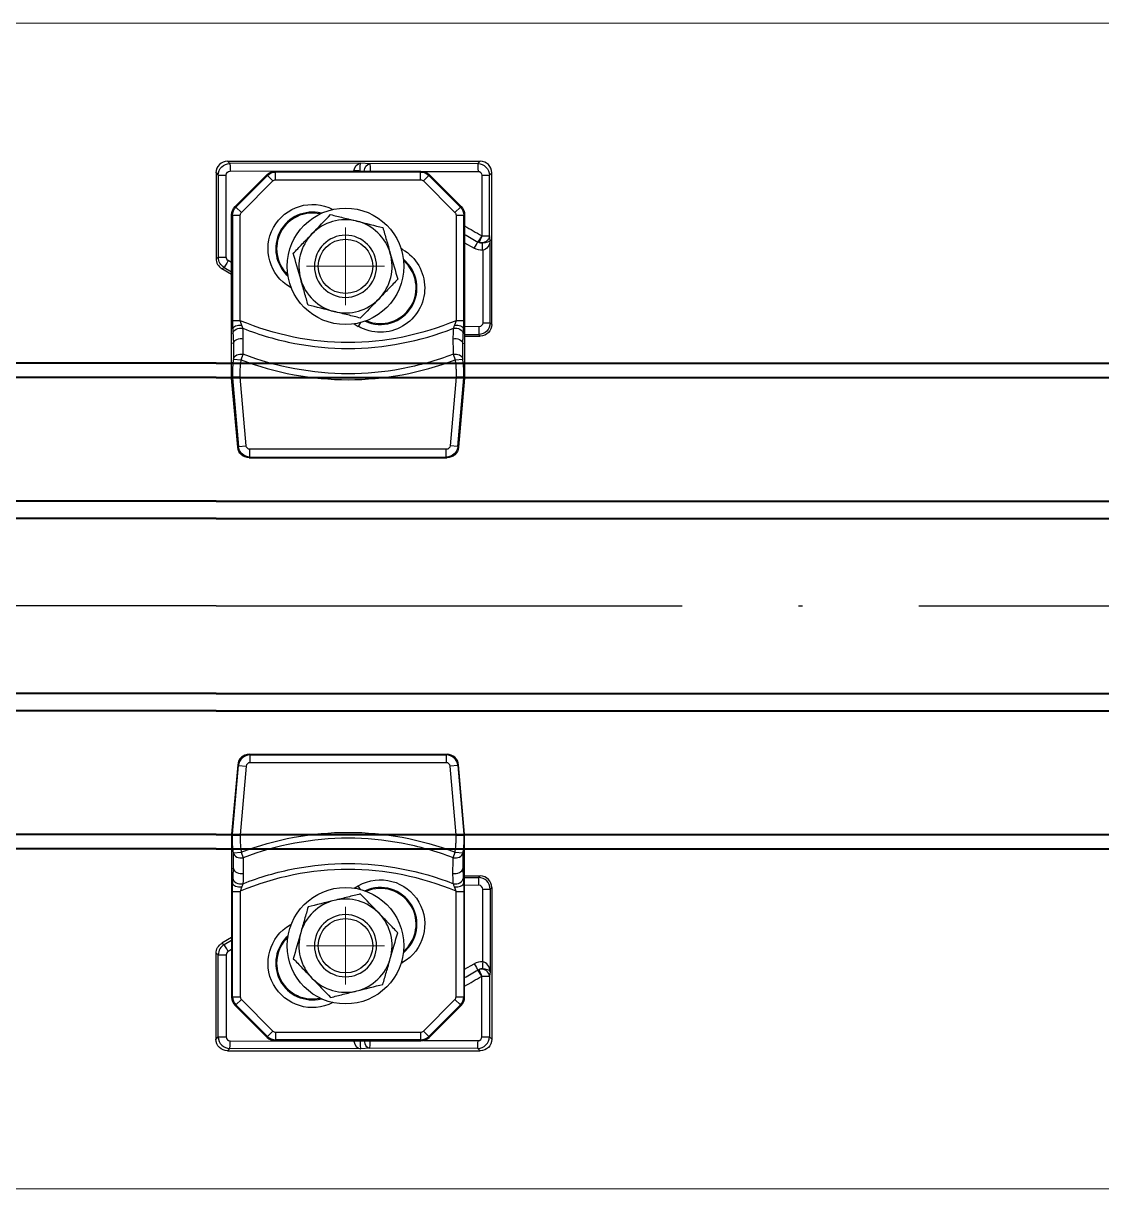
# Model space of a CAD drawing. Header units: centimetres. Extents: x 470464 to 524273, y 49611 to 59074.
# Drawn here: x 489123.45 to 489151.22, y 53542.56 to 53572.56 of the extents above; entities that cross this region are included whole.
import ezdxf

# ---------------------------------------------------------------- set-up
doc = ezdxf.new("R2010")
doc.units = ezdxf.units.CM
doc.header["$MEASUREMENT"] = 0
for name, pattern in [('1244_Aselsan_MIUM_3000$0$ACAD_ISO10W100', [18, 12, -3, 0, -3]), ('ACAD_ISO08W100', [36, 24, -3, 6, -3]), ('CHAIN', [0.3543, 0.2362, -0.0295, 0.0591, -0.0295]), ('XKITLINE00', [0])]:
    doc.linetypes.add(name, pattern=pattern)
for name, color, linetype, lineweight in [('1', 7, 'Continuous', 25), ('AAA_EKSEN', 1, 'ACAD_ISO08W100', 9), ('S-COLS-CONC', 4, 'Continuous', 40)]:
    doc.layers.add(name, color=color, linetype=linetype, lineweight=lineweight)

# ---------------------------------------------------------------- blocks, each defined once
blk = doc.blocks.new('K')
at = {"color": 2, "linetype": 'XKITLINE00', "lineweight": 0}
for p, q in [((487399.746, 45072.563), (489128.412, 45072.563)), ((489128.412, 45072.563), (489199.746, 45072.563)), ((487399.746, 45042.563), (489128.412, 45042.563)), ((489128.412, 45042.563), (489199.746, 45042.563))]:
    blk.add_line(p, q, dxfattribs=at)
at = {"color": 2, "linetype": '1244_Aselsan_MIUM_3000$0$ACAD_ISO10W100'}
for q in [(485623.746, 45057.563), (489228.2, 45057.563)]:
    blk.add_line((489128.412, 45057.563), q, dxfattribs=at)
at = {"layer": '1', "color": 2, "linetype": 'Continuous'}
for p, q in [((489128.711, 45069.013), (489135.213, 45069.013)), ((489128.769, 45068.955), (489128.711, 45069.013)), ((489132.145, 45068.965), (489128.769, 45068.955)), ((489132.373, 45068.942), (489132.145, 45068.965)), ((489135.151, 45068.951), (489132.373, 45068.942)), ((489135.213, 45069.013), (489135.151, 45068.951)), ((489128.412, 45068.714), (489128.47, 45068.655)), ((489128.412, 45068.714), (489128.412, 45066.504)), ((489128.47, 45068.655), (489128.471, 45066.538)), ((489128.677, 45066.539), (489128.676, 45068.656)), ((489128.776, 45068.756), (489131.963, 45068.766)), ((489128.902, 45067.843), (489129.726, 45068.668)), ((489129.736, 45068.645), (489128.925, 45067.833)), ((489129.726, 45068.668), (489129.736, 45068.645)), ((489129.877, 45068.504), (489129.736, 45068.645)), ((489129.947, 45068.732), (489129.938, 45068.755)), ((489129.938, 45068.755), (489133.69, 45068.755)), ((489133.681, 45068.732), (489129.947, 45068.732)), ((489129.947, 45068.533), (489129.947, 45068.732)), ((489133.69, 45068.755), (489133.681, 45068.732)), ((489133.681, 45068.533), (489133.681, 45068.732)), ((489133.751, 45068.504), (489133.892, 45068.645)), ((489133.759, 45068.747), (489135.158, 45068.752)), ((489133.892, 45068.645), (489133.902, 45068.668)), ((489134.703, 45067.833), (489133.892, 45068.645)), ((489133.902, 45068.668), (489134.726, 45067.843)), ((489135.258, 45068.652), (489135.258, 45067.094)), ((489135.258, 45068.652), (489135.45, 45068.652)), ((489135.45, 45068.652), (489135.512, 45068.714)), ((489135.45, 45067.094), (489135.45, 45068.652)), ((489135.512, 45064.811), (489135.512, 45068.714)), ((489129.065, 45067.692), (489129.877, 45068.504)), ((489129.947, 45068.533), (489133.681, 45068.533)), ((489133.751, 45068.504), (489134.563, 45067.692)), ((489128.925, 45067.833), (489128.902, 45067.843)), ((489129.065, 45067.692), (489128.925, 45067.833)), ((489134.563, 45067.692), (489134.703, 45067.833)), ((489134.726, 45067.843), (489134.703, 45067.833)), ((489128.814, 45067.631), (489128.837, 45067.622)), ((489128.814, 45064.709), (489128.814, 45067.631)), ((489128.837, 45067.622), (489128.837, 45064.908)), ((489128.837, 45067.622), (489129.036, 45067.622)), ((489129.036, 45064.908), (489129.036, 45067.622)), ((489134.592, 45067.622), (489134.791, 45067.622)), ((489134.592, 45067.622), (489134.592, 45064.908)), ((489134.791, 45067.622), (489134.814, 45067.631)), ((489134.791, 45064.908), (489134.791, 45067.622)), ((489134.814, 45067.631), (489134.814, 45064.709)), ((489134.814, 45066.911), (489135.059, 45066.771)), ((489135.258, 45067.094), (489135.45, 45067.094)), ((489135.473, 45066.976), (489135.45, 45067.094)), ((489135.472, 45064.851), (489135.473, 45066.976)), ((489128.471, 45066.538), (489128.412, 45066.504)), ((489133.212, 45066.744), (489133.174, 45066.766)), ((489133.191, 45066.708), (489133.212, 45066.744)), ((489135.281, 45066.72), (489135.28, 45064.852)), ((489128.561, 45066.246), (489128.619, 45066.28)), ((489128.814, 45066.099), (489128.561, 45066.246)), ((489128.619, 45066.28), (489128.814, 45066.166)), ((489128.814, 45066.402), (489128.727, 45066.453)), ((489130.324, 45065.767), (489130.338, 45065.79)), ((489130.324, 45065.767), (489130.353, 45065.751)), ((489128.837, 45064.908), (489129.036, 45064.908)), ((489131.968, 45064.824), (489132.075, 45064.762)), ((489132.129, 45064.857), (489132.075, 45064.762)), ((489134.592, 45064.908), (489134.791, 45064.908)), ((489135.18, 45064.753), (489134.814, 45064.754)), ((489135.512, 45064.811), (489135.472, 45064.851)), ((489128.841, 45064.709), (489128.814, 45064.709)), ((489134.787, 45064.709), (489134.814, 45064.709)), ((489134.814, 45064.554), (489135.173, 45064.553)), ((489134.814, 45064.513), (489135.213, 45064.513)), ((489135.173, 45064.553), (489135.213, 45064.513)), ((489128.814, 45063.826), (489128.814, 45064.326)), ((489128.86, 45064.321), (489128.814, 45064.326)), ((489134.768, 45064.321), (489134.814, 45064.326)), ((489134.814, 45064.326), (489134.814, 45063.826)), ((489128.859, 45063.92), (489128.848, 45063.823)), ((489128.859, 45063.92), (489129.057, 45063.899)), ((489129.047, 45063.802), (489129.057, 45063.899)), ((489129.057, 45063.899), (489129.112, 45064.044)), ((489134.516, 45064.044), (489134.571, 45063.899)), ((489134.571, 45063.899), (489134.769, 45063.92)), ((489134.571, 45063.899), (489134.581, 45063.802)), ((489134.78, 45063.823), (489134.769, 45063.92)), ((489128.848, 45063.823), (489128.814, 45063.826)), ((489128.848, 45063.823), (489129.047, 45063.802)), ((489134.581, 45063.802), (489134.78, 45063.823)), ((489134.78, 45063.823), (489134.814, 45063.826)), ((489128.971, 45061.651), (489128.815, 45063.432)), ((489128.833, 45063.46), (489129.032, 45063.459)), ((489128.834, 45063.433), (489129.033, 45063.45)), ((489128.834, 45063.433), (489128.988, 45061.67)), ((489129.187, 45061.687), (489129.033, 45063.45)), ((489134.595, 45063.45), (489134.441, 45061.687)), ((489134.794, 45063.433), (489134.595, 45063.45)), ((489134.596, 45063.459), (489134.795, 45063.46)), ((489134.64, 45061.67), (489134.794, 45063.433)), ((489134.813, 45063.432), (489134.657, 45061.651)), ((489128.988, 45061.67), (489128.971, 45061.651)), ((489128.988, 45061.67), (489129.187, 45061.687)), ((489134.342, 45061.596), (489129.286, 45061.596)), ((489129.286, 45061.397), (489129.286, 45061.596)), ((489134.342, 45061.397), (489134.342, 45061.596)), ((489134.64, 45061.67), (489134.441, 45061.687)), ((489134.657, 45061.651), (489134.64, 45061.67)), ((489129.269, 45061.378), (489129.286, 45061.397)), ((489129.269, 45061.378), (489134.359, 45061.378)), ((489129.286, 45061.397), (489134.342, 45061.397)), ((489134.342, 45061.397), (489134.359, 45061.378)), ((489129.269, 45053.747), (489129.286, 45053.728)), ((489129.269, 45053.747), (489134.359, 45053.747)), ((489129.286, 45053.728), (489129.286, 45053.529)), ((489129.286, 45053.728), (489134.342, 45053.728)), ((489134.342, 45053.728), (489134.359, 45053.747)), ((489134.342, 45053.728), (489134.342, 45053.529)), ((489128.971, 45053.474), (489128.815, 45051.693)), ((489128.834, 45051.692), (489128.988, 45053.455)), ((489128.988, 45053.455), (489128.971, 45053.474)), ((489128.988, 45053.455), (489129.187, 45053.438)), ((489129.187, 45053.438), (489129.033, 45051.675)), ((489134.342, 45053.529), (489129.286, 45053.529)), ((489134.64, 45053.455), (489134.441, 45053.438)), ((489134.595, 45051.675), (489134.441, 45053.438)), ((489134.657, 45053.474), (489134.64, 45053.455)), ((489134.64, 45053.455), (489134.794, 45051.692)), ((489134.813, 45051.693), (489134.657, 45053.474)), ((489128.833, 45051.665), (489129.032, 45051.666)), ((489128.834, 45051.692), (489129.033, 45051.675)), ((489134.794, 45051.692), (489134.595, 45051.675)), ((489134.596, 45051.666), (489134.795, 45051.665)), ((489128.848, 45051.303), (489128.814, 45051.299)), ((489128.814, 45051.299), (489128.814, 45050.8)), ((489128.848, 45051.303), (489129.047, 45051.323)), ((489128.859, 45051.205), (489128.848, 45051.303)), ((489129.047, 45051.323), (489129.057, 45051.226)), ((489134.571, 45051.226), (489134.581, 45051.323)), ((489134.581, 45051.323), (489134.78, 45051.303)), ((489134.78, 45051.303), (489134.769, 45051.205)), ((489134.78, 45051.303), (489134.814, 45051.299)), ((489134.814, 45050.8), (489134.814, 45051.299)), ((489128.859, 45051.205), (489129.057, 45051.226)), ((489129.057, 45051.226), (489129.112, 45051.081)), ((489134.516, 45051.081), (489134.571, 45051.226)), ((489134.571, 45051.226), (489134.769, 45051.205)), ((489128.86, 45050.804), (489128.814, 45050.8)), ((489134.768, 45050.804), (489134.814, 45050.8)), ((489128.814, 45050.417), (489128.814, 45047.494)), ((489128.841, 45050.417), (489128.814, 45050.417)), ((489131.968, 45050.301), (489132.075, 45050.363)), ((489132.129, 45050.268), (489132.075, 45050.363)), ((489134.787, 45050.417), (489134.814, 45050.417)), ((489134.814, 45050.613), (489135.213, 45050.613)), ((489134.814, 45050.571), (489135.173, 45050.573)), ((489134.814, 45047.494), (489134.814, 45050.417)), ((489135.18, 45050.372), (489134.814, 45050.371)), ((489135.173, 45050.573), (489135.213, 45050.613)), ((489128.837, 45047.503), (489128.837, 45050.217)), ((489128.837, 45050.217), (489129.036, 45050.217)), ((489129.036, 45050.217), (489129.036, 45047.503)), ((489134.592, 45050.217), (489134.791, 45050.217)), ((489134.592, 45047.503), (489134.592, 45050.217)), ((489134.791, 45050.217), (489134.791, 45047.503)), ((489135.281, 45048.406), (489135.28, 45050.273)), ((489135.512, 45050.314), (489135.472, 45050.274)), ((489135.472, 45050.274), (489135.473, 45048.149)), ((489135.512, 45050.314), (489135.512, 45046.411)), ((489130.324, 45049.358), (489130.353, 45049.374)), ((489130.324, 45049.358), (489130.338, 45049.335)), ((489128.814, 45049.026), (489128.561, 45048.879)), ((489128.561, 45048.879), (489128.619, 45048.845)), ((489128.619, 45048.845), (489128.814, 45048.959)), ((489128.471, 45048.587), (489128.412, 45048.621)), ((489128.412, 45046.411), (489128.412, 45048.621)), ((489128.47, 45046.47), (489128.471, 45048.587)), ((489128.677, 45048.586), (489128.676, 45046.469)), ((489128.814, 45048.723), (489128.727, 45048.672)), ((489133.212, 45048.381), (489133.174, 45048.359)), ((489133.191, 45048.418), (489133.212, 45048.381)), ((489134.814, 45048.214), (489135.059, 45048.354)), ((489135.258, 45048.031), (489135.45, 45048.031)), ((489135.258, 45046.473), (489135.258, 45048.031)), ((489135.473, 45048.149), (489135.45, 45048.031)), ((489135.45, 45048.031), (489135.45, 45046.473)), ((489128.814, 45047.494), (489128.837, 45047.503)), ((489128.837, 45047.503), (489129.036, 45047.503)), ((489129.065, 45047.433), (489128.925, 45047.292)), ((489129.065, 45047.433), (489129.877, 45046.621)), ((489133.751, 45046.621), (489134.563, 45047.433)), ((489134.563, 45047.433), (489134.703, 45047.292)), ((489134.592, 45047.503), (489134.791, 45047.503)), ((489134.791, 45047.503), (489134.814, 45047.494)), ((489128.925, 45047.292), (489128.902, 45047.282)), ((489128.902, 45047.282), (489129.726, 45046.458)), ((489129.736, 45046.48), (489128.925, 45047.292)), ((489134.703, 45047.292), (489133.892, 45046.48)), ((489133.902, 45046.458), (489134.726, 45047.282)), ((489134.726, 45047.282), (489134.703, 45047.292)), ((489128.412, 45046.411), (489128.47, 45046.47)), ((489129.726, 45046.457), (489129.736, 45046.48)), ((489129.877, 45046.621), (489129.736, 45046.48)), ((489129.947, 45046.592), (489133.681, 45046.592)), ((489129.947, 45046.592), (489129.947, 45046.393)), ((489133.681, 45046.592), (489133.681, 45046.393)), ((489133.751, 45046.621), (489133.892, 45046.48)), ((489133.892, 45046.48), (489133.902, 45046.457)), ((489135.258, 45046.473), (489135.45, 45046.473)), ((489135.45, 45046.473), (489135.512, 45046.411)), ((489128.769, 45046.171), (489128.711, 45046.113)), ((489132.145, 45046.16), (489128.769, 45046.171)), ((489128.776, 45046.369), (489131.963, 45046.359)), ((489129.947, 45046.393), (489129.938, 45046.37)), ((489129.938, 45046.37), (489133.69, 45046.37)), ((489133.681, 45046.393), (489129.947, 45046.393)), ((489132.373, 45046.183), (489132.145, 45046.16)), ((489135.151, 45046.174), (489132.373, 45046.183)), ((489133.69, 45046.37), (489133.681, 45046.393)), ((489133.759, 45046.378), (489135.158, 45046.374)), ((489135.213, 45046.113), (489135.151, 45046.174)), ((489128.711, 45046.113), (489135.213, 45046.113))]:
    blk.add_line(p, q, dxfattribs=at)
for centre, radius in [((489131.746, 45066.307), 1.5), ((489131.746, 45066.307), 0.7), ((489131.746, 45048.818), 1.5), ((489131.746, 45048.818), 0.7)]:
    blk.add_circle(centre, radius, dxfattribs=at)
at = {"layer": '1', "color": 2, "linetype": 'Continuous', "extrusion": (0, 0, -1)}
for centre in [(-489131.746, 45066.307), (-489131.746, 45048.818)]:
    blk.add_circle(centre, 0.8, dxfattribs=at)
for centre, start, end in [((-489130.893, 45066.758), 299.8539, 117.4717), ((-489132.644, 45065.753), 119.8539, 299.8539), ((-489132.644, 45049.372), 60.1461, 240.1461), ((-489130.893, 45048.367), 242.5283, 60.1461)]:
    blk.add_arc(centre, 1.142, start, end, dxfattribs=at)
at = {"layer": '1', "color": 2, "linetype": 'Continuous'}
for centre, radius, start, end in [((489130.893, 45066.758), 0.943, 75.8258, 228.463), ((489130.893, 45066.758), 0.92, 77.6089, 226.677), ((489131.746, 45066.307), 1.2, 76, 136), ((489131.746, 45066.307), 1.2, 16, 76), ((489131.746, 45066.307), 1.2, 136, 196), ((489131.746, 45066.307), 1.2, 316, 16), ((489132.644, 45065.753), 0.943, 245.4674, 51.1742), ((489132.644, 45065.753), 0.92, 246.9271, 49.7145), ((489131.746, 45066.307), 1.2, 196, 256), ((489131.746, 45066.307), 1.2, 256, 316), ((489132.644, 45049.372), 0.943, 308.8258, 114.5326), ((489132.644, 45049.372), 0.92, 310.2855, 113.0729), ((489131.746, 45048.818), 1.2, 104, 164), ((489131.746, 45048.818), 1.2, 44, 104), ((489131.746, 45048.818), 1.2, 344, 44), ((489131.746, 45048.818), 1.2, 164, 224), ((489130.893, 45048.367), 0.943, 131.537, 284.1742), ((489130.893, 45048.367), 0.92, 133.323, 282.3911), ((489131.746, 45048.818), 1.2, 284, 344), ((489131.746, 45048.818), 1.2, 224, 284)]:
    blk.add_arc(centre, radius, start, end, dxfattribs=at)
for centre, major_axis, ratio, start_param, end_param in [((489128.713, 45068.711), (-0.214, 0.214), 0.992433, 5.501585, 7.064785), ((489135.211, 45068.711), (-0.214, -0.214), 0.992433, 2.359993, 3.923193), ((489128.713, 45066.506), (-0.261, -0.15), 0.994945, 5.763279, 6.803091), ((489131.814, 45072.456), (0, -9.067), 0.918737, 5.945855, 6.620515), ((489129.27, 45053.446), (-0.204, 0.222), 0.995811, 5.544902, 7.021469), ((489129.287, 45053.429), (-0.221, -0.203), 0.997694, 3.974105, 5.450673), ((489134.341, 45053.429), (-0.221, 0.203), 0.997694, 3.974105, 5.450673), ((489134.358, 45053.446), (-0.204, -0.222), 0.995811, 2.403309, 3.879876), ((489129.287, 45053.429), (0.068, -0.0742), 0.993033, 2.403309, 3.879876), ((489134.341, 45053.429), (-0.068, -0.0742), 0.993033, 2.403309, 3.879876), ((489129.057, 45051.226), (-0.2, -0.001), 0.752836, 0.132804, 1.847295), ((489131.814, 45042.376), (0, 8.405), 0.918737, 5.915201, 6.65117), ((489134.571, 45051.226), (-0.2, 0.001), 0.752836, 1.294298, 3.008789), ((489129.059, 45050.825), (-0.2, -0.001), 0.752479, 0.132721, 1.852962), ((489134.569, 45050.825), (-0.2, 0.001), 0.752479, 1.288631, 3.008872), ((489129.04, 45050.417), (-0.2, 0.008), 0.422896, 0.096328, 1.761115), ((489129.047, 45050.557), (-0.199, 0.014), 0.74106, 0.130215, 1.915333), ((489134.581, 45050.557), (-0.199, -0.014), 0.74106, 1.22626, 3.011378), ((489134.588, 45050.417), (-0.2, -0.008), 0.422896, 1.380478, 3.045264), ((489135.173, 45050.373), (-0.001, 0.2), 0.034627, 4.708031, 6.195866), ((489135.172, 45050.273), (-0.267, 0.138), 0.998031, 3.623062, 5.186262), ((489135.179, 45050.272), (-0.0819, -0.0592), 0.989251, 2.52068, 4.08388), ((489135.211, 45050.311), (-0.214, -0.214), 0.992433, 2.359993, 3.923193), ((489135.273, 45050.274), (0.2, 0), 0.004269, 4.747034, 6.195918), ((489128.77, 45048.586), (-0.128, -0.271), 0.997202, 4.110755, 5.150568), ((489128.72, 45048.673), (-0.101, 0.173), 0.027764, 4.691233, 6.195885), ((489128.67, 45048.587), (-0.2, 0), 0.004243, 0.087267, 1.605444), ((489128.777, 45048.586), (-0.0667, 0.0748), 0.997721, 6.084759, 7.124571), ((489135.232, 45047.968), (-0.115, -0.426), 0.905428, 3.310168, 3.875491), ((489135.066, 45048.353), (-0.099, 0.174), 0.027964, 1.549906, 2.758993), ((489135.288, 45048.405), (0.016, 0.199), 0.034866, 1.569261, 2.70958), ((489135.274, 45048.149), (-0.042, 0.256), 0.76271, 4.58737, 6.036255), ((489082.003, 45018.006), (-148.546, -84.96), 0.001169, 1.933599, 1.936064), ((489082.009, 45018.005), (-148.541, -84.962), 0.002337, 1.9329, 1.936067), ((489135.246, 45048.029), (-0.099, 0.174), 0.030283, 4.695034, 5.900559), ((489135.239, 45047.967), (-0.061, -0.253), 0.768803, 3.289543, 3.701099), ((489135.251, 45048.031), (-0.196, 0.038), 0.907507, 3.350606, 5.211047), ((489135.251, 45048.031), (-0.071, 0.187), 0.032625, 4.699988, 5.905162), ((489135.274, 45048.149), (-0.201, 0.012), 0.369521, 3.302192, 4.751077), ((489129.115, 45047.494), (-0.278, -0.115), 0.997326, 5.892062, 6.674309), ((489129.137, 45047.504), (-0.115, 0.277), 0.998522, 1.179673, 1.96192), ((489129.137, 45047.504), (-0.0928, -0.0384), 0.995546, 5.892062, 6.674309), ((489134.491, 45047.504), (0.0928, -0.0384), 0.995546, 5.892062, 6.674309), ((489134.491, 45047.504), (-0.115, -0.277), 0.998522, 1.179673, 1.96192), ((489134.513, 45047.494), (-0.278, 0.115), 0.997326, 2.750469, 3.532716), ((489128.669, 45046.47), (-0.2, 0), 0.004243, 0.087267, 1.605444), ((489128.769, 45046.47), (-0.175, 0.243), 0.996422, 0.949848, 2.513048), ((489128.776, 45046.469), (-0.0469, -0.0889), 0.994028, 5.200197, 6.763397), ((489129.939, 45046.671), (-0.115, -0.278), 0.997326, 5.892062, 6.674309), ((489129.948, 45046.693), (-0.277, 0.115), 0.998522, 1.179673, 1.96192), ((489129.948, 45046.693), (0.0384, 0.0928), 0.995546, 2.750469, 3.532716), ((489133.68, 45046.693), (0.0384, -0.0928), 0.995546, 5.892062, 6.674309), ((489133.68, 45046.693), (-0.277, -0.115), 0.998522, 1.179673, 1.96192), ((489133.689, 45046.671), (-0.115, 0.278), 0.997326, 2.750469, 3.532716), ((489135.15, 45046.474), (-0.266, -0.139), 0.998207, 1.09196, 2.65516), ((489135.157, 45046.474), (-0.0807, 0.0609), 0.988978, 2.219923, 3.783123), ((489128.769, 45046.37), (-0.001, -0.2), 0.034652, 0.087319, 1.566648), ((489132.481, 45046.394), (-0.516, -0.056), 0.770786, 6.203754, 6.230389), ((489131.97, 45046.358), (-0.2, -0.008), 0.005639, 3.866293, 4.746837), ((489132.145, 45046.36), (-0.076, 0.188), 0.878606, 1.230281, 2.70961), ((489132.145, 45046.36), (-0.003, 0.201), 0.124494, 1.540952, 3.020281), ((489132.373, 45046.382), (0.02, -0.199), 0.74823, 4.69971, 6.151435), ((489132.373, 45046.382), (0.001, 0.2), 0.034899, 3.228912, 4.651252), ((489135.151, 45046.374), (0.001, 0.2), 0.034899, 3.228912, 4.712496)]:
    blk.add_ellipse(centre, major_axis=major_axis, ratio=ratio, start_param=start_param, end_param=end_param, dxfattribs=at)
at = {"layer": '1', "color": 2, "linetype": 'Continuous', "extrusion": (0, 0, -1)}
for centre, major_axis, ratio, start_param, end_param in [((489128.769, 45068.655), (-0.175, -0.243), 0.996422, 0.949848, 2.513048), ((489128.769, 45068.755), (-0.001, 0.2), 0.034652, 0.087319, 1.566648), ((489132.145, 45068.766), (-0.076, -0.188), 0.878606, 1.230281, 2.70961), ((489132.145, 45068.766), (-0.003, -0.201), 0.124494, 1.540952, 3.020281), ((489132.373, 45068.743), (0.02, 0.199), 0.74823, 4.69971, 6.151435), ((489132.373, 45068.743), (0.001, -0.2), 0.034899, 3.228912, 4.651252), ((489135.15, 45068.651), (-0.266, 0.139), 0.998207, 1.09196, 2.65516), ((489135.151, 45068.752), (0.001, -0.2), 0.034899, 3.228912, 4.712496), ((489128.669, 45068.655), (-0.2, 0), 0.004243, 0.087267, 1.605444), ((489128.776, 45068.656), (-0.0469, 0.0889), 0.994028, 5.200197, 6.763397), ((489129.939, 45068.455), (-0.115, 0.278), 0.997326, 5.892062, 6.674309), ((489129.948, 45068.433), (-0.277, -0.115), 0.998522, 1.179673, 1.96192), ((489131.97, 45068.767), (-0.2, 0.008), 0.005639, 3.866293, 4.746837), ((489132.481, 45068.731), (-0.516, 0.056), 0.770786, 6.203754, 6.230389), ((489133.68, 45068.433), (-0.277, 0.115), 0.998522, 1.179673, 1.96192), ((489133.689, 45068.455), (-0.115, -0.278), 0.997326, 2.750469, 3.532716), ((489135.157, 45068.651), (-0.0807, -0.0609), 0.988978, 2.219923, 3.783123), ((489129.948, 45068.433), (0.0384, -0.0928), 0.995546, 2.750469, 3.532716), ((489133.68, 45068.433), (0.0384, 0.0928), 0.995546, 5.892062, 6.674309), ((489129.115, 45067.631), (-0.278, 0.115), 0.997326, 5.892062, 6.674309), ((489129.137, 45067.622), (-0.115, -0.277), 0.998522, 1.179673, 1.96192), ((489134.491, 45067.622), (-0.115, 0.277), 0.998522, 1.179673, 1.96192), ((489134.513, 45067.631), (-0.278, -0.115), 0.997326, 2.750469, 3.532716), ((489129.137, 45067.622), (-0.0928, 0.0384), 0.995546, 5.892062, 6.674309), ((489134.491, 45067.622), (0.0928, 0.0384), 0.995546, 5.892062, 6.674309), ((489082.009, 45097.12), (-148.541, 84.962), 0.002337, 1.9329, 1.936067), ((489082.003, 45097.119), (-148.546, 84.96), 0.001169, 1.933599, 1.936064), ((489135.066, 45066.772), (-0.099, -0.174), 0.027964, 1.549906, 2.758993), ((489135.246, 45067.096), (-0.099, -0.174), 0.030283, 4.695034, 5.900559), ((489135.251, 45067.094), (-0.196, -0.038), 0.907507, 3.350606, 5.211047), ((489135.251, 45067.094), (-0.071, -0.187), 0.032625, 4.699988, 5.905162), ((489135.239, 45067.158), (-0.061, 0.253), 0.768803, 3.289543, 3.701099), ((489135.274, 45066.976), (-0.201, -0.012), 0.369521, 3.302192, 4.751077), ((489135.288, 45066.72), (0.016, -0.199), 0.034866, 1.569261, 2.70958), ((489135.274, 45066.976), (-0.042, -0.256), 0.76271, 4.58737, 6.036255), ((489128.67, 45066.538), (-0.2, 0), 0.004243, 0.087267, 1.605444), ((489128.77, 45066.539), (-0.128, 0.271), 0.997202, 4.110755, 5.150568), ((489128.777, 45066.54), (-0.0667, -0.0748), 0.997721, 6.084759, 7.124571), ((489135.232, 45067.157), (-0.115, 0.426), 0.905428, 3.310168, 3.875491), ((489128.72, 45066.452), (-0.101, -0.173), 0.027764, 4.691233, 6.195885), ((489129.04, 45064.709), (-0.2, -0.008), 0.422896, 0.096328, 1.761115), ((489131.814, 45072.75), (0, -8.405), 0.918737, 5.915201, 6.65117), ((489134.588, 45064.709), (-0.2, 0.008), 0.422896, 1.380478, 3.045264), ((489135.172, 45064.852), (-0.267, -0.138), 0.998031, 3.623062, 5.186262), ((489135.173, 45064.752), (-0.001, -0.2), 0.034627, 4.708031, 6.195866), ((489135.179, 45064.853), (-0.0819, 0.0592), 0.989251, 2.52068, 4.08388), ((489135.211, 45064.814), (-0.214, 0.214), 0.992433, 2.359993, 3.923193), ((489135.273, 45064.851), (0.2, 0), 0.004269, 4.747034, 6.195918), ((489129.047, 45064.568), (-0.199, -0.014), 0.74106, 0.130215, 1.915333), ((489129.059, 45064.3), (-0.2, 0.001), 0.752479, 0.132721, 1.852962), ((489134.569, 45064.3), (-0.2, -0.001), 0.752479, 1.288631, 3.008872), ((489134.581, 45064.568), (-0.199, 0.014), 0.74106, 1.22626, 3.011378), ((489129.057, 45063.899), (-0.2, 0.001), 0.752836, 0.132804, 1.847295), ((489134.571, 45063.899), (-0.2, -0.001), 0.752836, 1.294298, 3.008789), ((489129.27, 45061.679), (-0.204, -0.222), 0.995811, 5.544902, 7.021469), ((489129.287, 45061.697), (-0.221, 0.203), 0.997694, 3.974105, 5.450673), ((489129.287, 45061.697), (0.068, 0.0742), 0.993033, 2.403309, 3.879876), ((489134.341, 45061.697), (-0.068, 0.0742), 0.993033, 2.403309, 3.879876), ((489134.341, 45061.697), (-0.221, -0.203), 0.997694, 3.974105, 5.450673), ((489134.358, 45061.679), (-0.204, 0.222), 0.995811, 2.403309, 3.879876), ((489131.814, 45042.669), (0, 9.067), 0.918737, 5.945855, 6.620515), ((489128.713, 45048.619), (-0.261, 0.15), 0.994945, 5.763279, 6.803091), ((489128.713, 45046.414), (-0.214, -0.214), 0.992433, 5.501585, 7.064785), ((489135.211, 45046.414), (-0.214, 0.214), 0.992433, 2.359993, 3.923193)]:
    blk.add_ellipse(centre, major_axis=major_axis, ratio=ratio, start_param=start_param, end_param=end_param, dxfattribs=at)
at = {"layer": '1', "color": 2, "linetype": 'Continuous'}
for points, weights in [([(489129.726, 45068.668), (489129.726, 45068.668), (489129.726, 45068.668)], [0.500000032004, 0.499999967996, 0.500000032004]), ([(489129.938, 45068.755), (489129.938, 45068.755), (489129.938, 45068.755)], [0.500000031722, 0.499999968278, 0.500000031722]), ([(489133.69, 45068.755), (489133.69, 45068.755), (489133.69, 45068.755)], [0.500000031229, 0.499999968771, 0.500000031229]), ([(489133.902, 45068.668), (489133.902, 45068.668), (489133.902, 45068.668)], [0.500000031836, 0.499999968164, 0.500000031836]), ([(489128.902, 45067.843), (489128.902, 45067.843), (489128.902, 45067.843)], [0.500000032286, 0.499999967714, 0.500000032286]), ([(489134.726, 45067.843), (489134.726, 45067.843), (489134.726, 45067.843)], [0.500000031966, 0.499999968034, 0.500000031966]), ([(489128.814, 45067.631), (489128.814, 45067.631), (489128.814, 45067.631)], [0.500000031564, 0.499999968436, 0.500000031564]), ([(489134.814, 45067.631), (489134.814, 45067.631), (489134.814, 45067.631)], [0.500000031519, 0.499999968481, 0.500000031519]), ([(489128.971, 45061.651), (489128.971, 45061.651), (489128.971, 45061.651)], [0.500000154951, 0.499999845049, 0.500000154951]), ([(489134.657, 45061.651), (489134.657, 45061.651), (489134.657, 45061.651)], [0.500000154962, 0.499999845038, 0.500000154962]), ([(489129.269, 45061.378), (489129.269, 45061.378), (489129.269, 45061.378)], [0.500000154953, 0.499999845047, 0.500000154953]), ([(489134.359, 45061.378), (489134.359, 45061.378), (489134.359, 45061.378)], [0.500000154938, 0.499999845062, 0.500000154938]), ([(489129.269, 45053.747), (489129.269, 45053.747), (489129.269, 45053.747)], [0.500000154953, 0.499999845047, 0.500000154953]), ([(489134.359, 45053.747), (489134.359, 45053.747), (489134.359, 45053.747)], [0.500000154938, 0.499999845062, 0.500000154938]), ([(489128.971, 45053.474), (489128.971, 45053.474), (489128.971, 45053.474)], [0.500000154951, 0.499999845049, 0.500000154951]), ([(489134.657, 45053.474), (489134.657, 45053.474), (489134.657, 45053.474)], [0.500000154962, 0.499999845038, 0.500000154962]), ([(489128.814, 45047.494), (489128.814, 45047.494), (489128.814, 45047.494)], [0.500000031564, 0.499999968436, 0.500000031564]), ([(489134.814, 45047.494), (489134.814, 45047.494), (489134.814, 45047.494)], [0.500000031519, 0.499999968481, 0.500000031519]), ([(489128.902, 45047.282), (489128.902, 45047.282), (489128.902, 45047.282)], [0.500000032286, 0.499999967714, 0.500000032286]), ([(489134.726, 45047.282), (489134.726, 45047.282), (489134.726, 45047.282)], [0.500000031966, 0.499999968034, 0.500000031966]), ([(489129.726, 45046.458), (489129.726, 45046.458), (489129.726, 45046.457)], [0.500000032004, 0.499999967996, 0.500000032004]), ([(489133.902, 45046.457), (489133.902, 45046.458), (489133.902, 45046.458)], [0.500000031836, 0.499999968164, 0.500000031836]), ([(489129.938, 45046.37), (489129.938, 45046.37), (489129.938, 45046.37)], [0.500000031722, 0.499999968278, 0.500000031722]), ([(489133.69, 45046.37), (489133.69, 45046.37), (489133.69, 45046.37)], [0.500000031229, 0.499999968771, 0.500000031229])]:
    blk.add_rational_spline(points, weights, degree=2, dxfattribs=at)
for points in [[(489130.882, 45067.141), (489131.051, 45067.315), (489131.214, 45067.485), (489131.364, 45067.639)], [(489132.036, 45067.472), (489132.271, 45067.413), (489132.5, 45067.356), (489132.708, 45067.304)], [(489135.156, 45066.934), (489135.166, 45066.928), (489135.177, 45066.923), (489135.187, 45066.919)], [(489135.258, 45067.094), (489135.256, 45067.094), (489135.255, 45067.095), (489135.253, 45067.096)], [(489130.592, 45065.977), (489130.525, 45066.209), (489130.46, 45066.436), (489130.401, 45066.642)], [(489132.899, 45066.638), (489132.966, 45066.405), (489133.031, 45066.179), (489133.09, 45065.972)], [(489132.609, 45065.474), (489132.441, 45065.3), (489132.277, 45065.13), (489132.128, 45064.975)], [(489131.455, 45065.143), (489131.221, 45065.201), (489130.992, 45065.259), (489130.783, 45065.311)], [(489134.787, 45064.709), (489134.79, 45064.771), (489134.791, 45064.838), (489134.791, 45064.908)], [(489128.86, 45064.321), (489128.86, 45064.187), (489128.859, 45064.054), (489128.859, 45063.92)], [(489134.769, 45063.92), (489134.769, 45064.054), (489134.768, 45064.187), (489134.768, 45064.321)], [(489128.833, 45063.46), (489128.827, 45063.46), (489128.82, 45063.459), (489128.814, 45063.459)], [(489128.814, 45063.459), (489128.814, 45063.459), (489128.814, 45063.459), (489128.814, 45063.458)], [(489128.814, 45063.458), (489128.814, 45063.45), (489128.814, 45063.441), (489128.815, 45063.433)], [(489128.815, 45063.433), (489128.815, 45063.432), (489128.815, 45063.432), (489128.815, 45063.432)], [(489128.833, 45063.46), (489128.833, 45063.451), (489128.833, 45063.442), (489128.834, 45063.433)], [(489129.033, 45063.45), (489129.032, 45063.453), (489129.032, 45063.456), (489129.032, 45063.459)], [(489134.596, 45063.459), (489134.596, 45063.456), (489134.596, 45063.453), (489134.595, 45063.45)], [(489134.794, 45063.433), (489134.795, 45063.442), (489134.795, 45063.451), (489134.795, 45063.46)], [(489134.794, 45063.433), (489134.8, 45063.433), (489134.807, 45063.432), (489134.813, 45063.432)], [(489134.814, 45063.459), (489134.808, 45063.459), (489134.801, 45063.46), (489134.795, 45063.46)], [(489134.813, 45063.433), (489134.814, 45063.441), (489134.814, 45063.45), (489134.814, 45063.458)], [(489134.813, 45063.432), (489134.813, 45063.432), (489134.813, 45063.432), (489134.813, 45063.433)], [(489134.814, 45063.458), (489134.814, 45063.459), (489134.814, 45063.459), (489134.814, 45063.459)], [(489128.814, 45051.667), (489128.814, 45051.676), (489128.814, 45051.684), (489128.815, 45051.693)], [(489128.814, 45051.666), (489128.814, 45051.666), (489128.814, 45051.667), (489128.814, 45051.667)], [(489128.833, 45051.665), (489128.827, 45051.665), (489128.82, 45051.666), (489128.814, 45051.666)], [(489128.815, 45051.693), (489128.815, 45051.693), (489128.815, 45051.693), (489128.815, 45051.693)], [(489128.833, 45051.665), (489128.833, 45051.674), (489128.833, 45051.683), (489128.834, 45051.692)], [(489129.033, 45051.675), (489129.032, 45051.672), (489129.032, 45051.669), (489129.032, 45051.666)], [(489134.596, 45051.666), (489134.596, 45051.669), (489134.596, 45051.672), (489134.595, 45051.675)], [(489134.794, 45051.692), (489134.8, 45051.692), (489134.807, 45051.693), (489134.813, 45051.693)], [(489134.794, 45051.692), (489134.795, 45051.683), (489134.795, 45051.674), (489134.795, 45051.665)], [(489134.814, 45051.666), (489134.808, 45051.666), (489134.801, 45051.665), (489134.795, 45051.665)], [(489134.813, 45051.693), (489134.814, 45051.684), (489134.814, 45051.676), (489134.814, 45051.667)], [(489134.813, 45051.693), (489134.813, 45051.693), (489134.813, 45051.693), (489134.813, 45051.693)], [(489134.814, 45051.667), (489134.814, 45051.667), (489134.814, 45051.666), (489134.814, 45051.666)], [(489128.86, 45050.804), (489128.86, 45050.938), (489128.859, 45051.072), (489128.859, 45051.205)], [(489134.769, 45051.205), (489134.769, 45051.072), (489134.768, 45050.938), (489134.768, 45050.804)], [(489134.787, 45050.417), (489134.79, 45050.354), (489134.791, 45050.287), (489134.791, 45050.217)], [(489132.609, 45049.651), (489132.441, 45049.826), (489132.277, 45049.995), (489132.128, 45050.15)], [(489131.455, 45049.982), (489131.221, 45049.924), (489130.992, 45049.867), (489130.783, 45049.815)], [(489130.592, 45049.149), (489130.525, 45048.916), (489130.46, 45048.689), (489130.401, 45048.483)], [(489132.899, 45048.487), (489132.966, 45048.72), (489133.031, 45048.946), (489133.09, 45049.153)], [(489130.882, 45047.984), (489131.051, 45047.81), (489131.214, 45047.641), (489131.364, 45047.486)], [(489135.156, 45048.191), (489135.166, 45048.197), (489135.177, 45048.202), (489135.187, 45048.206)], [(489135.258, 45048.031), (489135.256, 45048.031), (489135.255, 45048.03), (489135.253, 45048.029)], [(489132.036, 45047.654), (489132.271, 45047.712), (489132.5, 45047.769), (489132.708, 45047.821)]]:
    blk.add_open_spline(points, degree=3, dxfattribs=at)
for points, knots in [([(489131.364, 45067.639), (489131.468, 45067.613), (489131.575, 45067.586), (489131.799, 45067.531), (489131.918, 45067.501), (489132.036, 45067.472)], [0, 0, 0, 0, 0.5, 0.5, 1, 1, 1, 1]), ([(489130.401, 45066.642), (489130.476, 45066.72), (489130.553, 45066.799), (489130.713, 45066.965), (489130.798, 45067.053), (489130.882, 45067.141)], [0, 0, 0, 0, 0.5, 0.5, 1, 1, 1, 1]), ([(489132.708, 45067.304), (489132.738, 45067.201), (489132.768, 45067.094), (489132.832, 45066.873), (489132.866, 45066.755), (489132.899, 45066.638)], [0, 0, 0, 0, 0.5, 0.5, 1, 1, 1, 1]), ([(489130.783, 45065.311), (489130.753, 45065.414), (489130.723, 45065.52), (489130.66, 45065.741), (489130.626, 45065.859), (489130.592, 45065.977)], [0, 0, 0, 0, 0.5, 0.5, 1, 1, 1, 1]), ([(489133.09, 45065.972), (489133.015, 45065.895), (489132.939, 45065.815), (489132.779, 45065.65), (489132.693, 45065.561), (489132.609, 45065.474)], [0, 0, 0, 0, 0.5, 0.5, 1, 1, 1, 1]), ([(489132.128, 45064.975), (489132.023, 45065.001), (489131.916, 45065.028), (489131.693, 45065.084), (489131.574, 45065.113), (489131.455, 45065.143)], [0, 0, 0, 0, 0.5, 0.5, 1, 1, 1, 1]), ([(489128.837, 45064.908), (489128.837, 45064.889), (489128.837, 45064.871), (489128.837, 45064.853), (489128.838, 45064.803), (489128.839, 45064.754), (489128.841, 45064.709)], [0, 0, 0, 0, 0.267342, 0.267342, 0.267342, 1, 1, 1, 1]), ([(489129.075, 45064.793), (489129.065, 45064.819), (489129.056, 45064.846), (489129.047, 45064.874), (489129.047, 45064.875), (489129.043, 45064.887), (489129.04, 45064.897), (489129.036, 45064.908)], [0, 0, 0, 0, 0.704482, 0.704482, 0.731136, 0.731136, 1, 1, 1, 1]), ([(489129.105, 45064.712), (489129.097, 45064.732), (489129.088, 45064.756), (489129.077, 45064.785), (489129.076, 45064.789), (489129.075, 45064.793)], [0, 0, 0, 0, 0.864692, 0.864692, 1, 1, 1, 1]), ([(489134.553, 45064.793), (489134.544, 45064.768), (489134.535, 45064.743), (489134.526, 45064.719), (489134.525, 45064.715), (489134.523, 45064.712)], [0, 0, 0, 0, 0.863107, 0.863107, 1, 1, 1, 1]), ([(489134.592, 45064.908), (489134.581, 45064.874), (489134.57, 45064.84), (489134.557, 45064.804), (489134.555, 45064.798), (489134.553, 45064.793)], [0, 0, 0, 0, 0.858601, 0.858601, 1, 1, 1, 1]), ([(489128.814, 45064.326), (489128.814, 45064.351), (489128.814, 45064.401), (489128.814, 45064.496), (489128.814, 45064.599), (489128.814, 45064.672), (489128.814, 45064.709)], [0, 0, 0, 0, 0.25, 0.5, 0.749999, 1, 1, 1, 1]), ([(489128.841, 45064.709), (489128.841, 45064.709), (489128.841, 45064.709), (489128.843, 45064.666), (489128.845, 45064.626), (489128.847, 45064.586), (489128.848, 45064.579), (489128.848, 45064.573)], [0, 0, 0, 0, 0.000035, 0.000035, 0.836112, 0.836112, 1, 1, 1, 1]), ([(489128.848, 45064.573), (489128.849, 45064.56), (489128.85, 45064.546), (489128.854, 45064.497), (489128.856, 45064.461), (489128.859, 45064.389), (489128.86, 45064.354), (489128.86, 45064.321), (489128.86, 45064.321), (489128.86, 45064.321)], [0, 0, 0, 0, 0.155547, 0.155547, 0.580528, 0.580528, 0.999985, 0.999985, 1, 1, 1, 1]), ([(489129.105, 45064.712), (489129.537, 45064.541), (489129.983, 45064.411), (489130.893, 45064.236), (489131.357, 45064.193), (489132.735, 45064.193), (489133.66, 45064.371), (489134.523, 45064.712)], [0, 0, 0, 0, 0.25, 0.25, 0.5, 0.5, 1, 1, 1, 1]), ([(489129.115, 45064.444), (489129.115, 45064.482), (489129.114, 45064.519), (489129.112, 45064.595), (489129.11, 45064.633), (489129.107, 45064.685), (489129.106, 45064.698), (489129.105, 45064.712)], [0, 0, 0, 0, 0.423047, 0.423047, 0.845832, 0.845832, 1, 1, 1, 1]), ([(489129.112, 45064.044), (489129.113, 45064.132), (489129.113, 45064.219), (489129.114, 45064.353), (489129.115, 45064.399), (489129.115, 45064.444)], [0, 0, 0, 0, 0.657537, 0.657537, 1, 1, 1, 1]), ([(489134.523, 45064.712), (489134.52, 45064.667), (489134.518, 45064.622), (489134.514, 45064.533), (489134.513, 45064.488), (489134.513, 45064.444)], [0, 0, 0, 0, 0.500153, 0.500153, 1, 1, 1, 1]), ([(489134.513, 45064.444), (489134.514, 45064.357), (489134.514, 45064.269), (489134.515, 45064.135), (489134.516, 45064.09), (489134.516, 45064.044)], [0, 0, 0, 0, 0.657537, 0.657537, 1, 1, 1, 1]), ([(489134.768, 45064.321), (489134.768, 45064.321), (489134.768, 45064.321), (489134.768, 45064.361), (489134.769, 45064.402), (489134.774, 45064.487), (489134.776, 45064.53), (489134.78, 45064.573)], [0, 0, 0, 0, 0.000015, 0.000015, 0.496417, 0.496417, 1, 1, 1, 1]), ([(489134.78, 45064.573), (489134.782, 45064.604), (489134.784, 45064.642), (489134.786, 45064.692), (489134.787, 45064.7), (489134.787, 45064.709), (489134.787, 45064.709), (489134.787, 45064.709)], [0, 0, 0, 0, 0.836069, 0.836069, 0.999965, 0.999965, 1, 1, 1, 1]), ([(489134.814, 45064.709), (489134.814, 45064.672), (489134.814, 45064.599), (489134.814, 45064.496), (489134.814, 45064.401), (489134.814, 45064.351), (489134.814, 45064.326)], [0, 0, 0, 0, 0.250001, 0.5, 0.75, 1, 1, 1, 1]), ([(489134.516, 45064.044), (489134.083, 45063.878), (489133.639, 45063.752), (489132.731, 45063.583), (489132.268, 45063.54), (489130.897, 45063.541), (489129.975, 45063.713), (489129.112, 45064.044)], [0, 0, 0, 0, 0.25, 0.25, 0.5, 0.5, 1, 1, 1, 1]), ([(489128.814, 45063.459), (489128.814, 45063.491), (489128.814, 45063.558), (489128.814, 45063.657), (489128.814, 45063.751), (489128.814, 45063.801), (489128.814, 45063.826)], [0, 0, 0, 0, 0.225713, 0.483808, 0.741904, 1, 1, 1, 1]), ([(489128.848, 45063.823), (489128.848, 45063.823), (489128.848, 45063.823), (489128.843, 45063.774), (489128.84, 45063.726), (489128.836, 45063.641), (489128.835, 45063.605), (489128.834, 45063.532), (489128.833, 45063.496), (489128.833, 45063.46)], [0, 0, 0, 0, 0.000017, 0.000017, 0.401467, 0.401467, 0.701656, 0.701656, 1, 1, 1, 1]), ([(489129.032, 45063.459), (489129.032, 45063.494), (489129.033, 45063.529), (489129.034, 45063.598), (489129.036, 45063.633), (489129.039, 45063.713), (489129.042, 45063.757), (489129.047, 45063.802)], [0, 0, 0, 0, 0.304321, 0.304321, 0.608496, 0.608496, 1, 1, 1, 1]), ([(489134.581, 45063.802), (489134.586, 45063.76), (489134.588, 45063.717), (489134.592, 45063.639), (489134.593, 45063.603), (489134.595, 45063.531), (489134.596, 45063.495), (489134.596, 45063.459)], [0, 0, 0, 0, 0.37098, 0.37098, 0.685408, 0.685408, 1, 1, 1, 1]), ([(489134.795, 45063.46), (489134.795, 45063.497), (489134.794, 45063.535), (489134.793, 45063.609), (489134.791, 45063.647), (489134.787, 45063.731), (489134.784, 45063.777), (489134.78, 45063.823)], [0, 0, 0, 0, 0.308433, 0.308433, 0.618953, 0.618953, 1, 1, 1, 1]), ([(489134.814, 45063.826), (489134.814, 45063.801), (489134.814, 45063.751), (489134.814, 45063.657), (489134.814, 45063.558), (489134.814, 45063.491), (489134.814, 45063.459)], [0, 0, 0, 0, 0.258096, 0.516192, 0.774287, 1, 1, 1, 1]), ([(489128.815, 45063.432), (489128.821, 45063.432), (489128.826, 45063.433), (489128.833, 45063.433), (489128.833, 45063.433), (489128.834, 45063.433)], [0, 0, 0, 0, 0.876308, 0.876308, 1, 1, 1, 1]), ([(489128.814, 45051.666), (489128.814, 45051.634), (489128.814, 45051.567), (489128.814, 45051.468), (489128.814, 45051.374), (489128.814, 45051.324), (489128.814, 45051.299)], [0, 0, 0, 0, 0.225713, 0.483808, 0.741904, 1, 1, 1, 1]), ([(489128.815, 45051.693), (489128.821, 45051.693), (489128.826, 45051.692), (489128.833, 45051.692), (489128.833, 45051.692), (489128.834, 45051.692)], [0, 0, 0, 0, 0.876308, 0.876308, 1, 1, 1, 1]), ([(489128.848, 45051.303), (489128.848, 45051.303), (489128.848, 45051.303), (489128.843, 45051.351), (489128.84, 45051.399), (489128.836, 45051.484), (489128.835, 45051.521), (489128.834, 45051.593), (489128.833, 45051.629), (489128.833, 45051.665)], [0, 0, 0, 0, 0.000017, 0.000017, 0.401467, 0.401467, 0.701656, 0.701656, 1, 1, 1, 1]), ([(489129.032, 45051.666), (489129.032, 45051.631), (489129.033, 45051.596), (489129.034, 45051.527), (489129.036, 45051.492), (489129.039, 45051.413), (489129.042, 45051.368), (489129.047, 45051.323)], [0, 0, 0, 0, 0.304321, 0.304321, 0.608496, 0.608496, 1, 1, 1, 1]), ([(489134.516, 45051.081), (489134.083, 45051.247), (489133.639, 45051.373), (489132.731, 45051.542), (489132.268, 45051.585), (489130.897, 45051.584), (489129.975, 45051.413), (489129.112, 45051.081)], [0, 0, 0, 0, 0.25, 0.25, 0.5, 0.5, 1, 1, 1, 1]), ([(489134.581, 45051.323), (489134.586, 45051.366), (489134.588, 45051.408), (489134.592, 45051.486), (489134.593, 45051.522), (489134.595, 45051.594), (489134.596, 45051.63), (489134.596, 45051.666)], [0, 0, 0, 0, 0.37098, 0.37098, 0.685408, 0.685408, 1, 1, 1, 1]), ([(489134.795, 45051.665), (489134.795, 45051.628), (489134.794, 45051.591), (489134.793, 45051.516), (489134.791, 45051.478), (489134.787, 45051.395), (489134.784, 45051.348), (489134.78, 45051.303)], [0, 0, 0, 0, 0.308433, 0.308433, 0.618953, 0.618953, 1, 1, 1, 1]), ([(489134.814, 45051.299), (489134.814, 45051.324), (489134.814, 45051.374), (489134.814, 45051.468), (489134.814, 45051.567), (489134.814, 45051.634), (489134.814, 45051.666)], [0, 0, 0, 0, 0.258096, 0.516192, 0.774287, 1, 1, 1, 1]), ([(489129.105, 45050.413), (489129.537, 45050.584), (489129.983, 45050.714), (489130.893, 45050.889), (489131.357, 45050.932), (489132.735, 45050.932), (489133.66, 45050.754), (489134.523, 45050.413)], [0, 0, 0, 0, 0.25, 0.25, 0.5, 0.5, 1, 1, 1, 1]), ([(489129.112, 45051.081), (489129.113, 45050.993), (489129.113, 45050.906), (489129.114, 45050.772), (489129.115, 45050.727), (489129.115, 45050.681)], [0, 0, 0, 0, 0.657537, 0.657537, 1, 1, 1, 1]), ([(489134.513, 45050.681), (489134.514, 45050.769), (489134.514, 45050.856), (489134.515, 45050.99), (489134.516, 45051.035), (489134.516, 45051.081)], [0, 0, 0, 0, 0.657537, 0.657537, 1, 1, 1, 1]), ([(489128.814, 45050.8), (489128.814, 45050.774), (489128.814, 45050.724), (489128.814, 45050.629), (489128.814, 45050.526), (489128.814, 45050.453), (489128.814, 45050.417)], [0, 0, 0, 0, 0.25, 0.5, 0.749999, 1, 1, 1, 1]), ([(489128.848, 45050.552), (489128.849, 45050.565), (489128.85, 45050.579), (489128.854, 45050.628), (489128.856, 45050.665), (489128.859, 45050.736), (489128.86, 45050.771), (489128.86, 45050.804), (489128.86, 45050.804), (489128.86, 45050.804)], [0, 0, 0, 0, 0.155547, 0.155547, 0.580528, 0.580528, 0.999985, 0.999985, 1, 1, 1, 1]), ([(489129.115, 45050.681), (489129.115, 45050.643), (489129.114, 45050.606), (489129.112, 45050.53), (489129.11, 45050.492), (489129.107, 45050.441), (489129.106, 45050.427), (489129.105, 45050.413)], [0, 0, 0, 0, 0.423047, 0.423047, 0.845832, 0.845832, 1, 1, 1, 1]), ([(489134.523, 45050.413), (489134.52, 45050.458), (489134.518, 45050.503), (489134.514, 45050.592), (489134.513, 45050.637), (489134.513, 45050.681)], [0, 0, 0, 0, 0.500153, 0.500153, 1, 1, 1, 1]), ([(489134.768, 45050.804), (489134.768, 45050.804), (489134.768, 45050.804), (489134.768, 45050.765), (489134.769, 45050.723), (489134.774, 45050.638), (489134.776, 45050.595), (489134.78, 45050.552)], [0, 0, 0, 0, 0.000015, 0.000015, 0.496417, 0.496417, 1, 1, 1, 1]), ([(489134.814, 45050.417), (489134.814, 45050.453), (489134.814, 45050.526), (489134.814, 45050.629), (489134.814, 45050.724), (489134.814, 45050.774), (489134.814, 45050.8)], [0, 0, 0, 0, 0.250001, 0.5, 0.75, 1, 1, 1, 1]), ([(489128.837, 45050.217), (489128.837, 45050.236), (489128.837, 45050.254), (489128.837, 45050.273), (489128.838, 45050.322), (489128.839, 45050.371), (489128.841, 45050.417)], [0, 0, 0, 0, 0.267342, 0.267342, 0.267342, 1, 1, 1, 1]), ([(489128.841, 45050.417), (489128.841, 45050.417), (489128.841, 45050.417), (489128.843, 45050.459), (489128.845, 45050.499), (489128.847, 45050.539), (489128.848, 45050.546), (489128.848, 45050.552)], [0, 0, 0, 0, 0.000035, 0.000035, 0.836112, 0.836112, 1, 1, 1, 1]), ([(489129.105, 45050.413), (489129.097, 45050.393), (489129.088, 45050.369), (489129.077, 45050.34), (489129.076, 45050.336), (489129.075, 45050.332)], [0, 0, 0, 0, 0.864692, 0.864692, 1, 1, 1, 1]), ([(489134.553, 45050.332), (489134.544, 45050.357), (489134.535, 45050.382), (489134.526, 45050.406), (489134.525, 45050.41), (489134.523, 45050.413)], [0, 0, 0, 0, 0.863107, 0.863107, 1, 1, 1, 1]), ([(489134.78, 45050.552), (489134.782, 45050.521), (489134.784, 45050.483), (489134.786, 45050.433), (489134.787, 45050.425), (489134.787, 45050.417), (489134.787, 45050.417), (489134.787, 45050.417)], [0, 0, 0, 0, 0.836069, 0.836069, 0.999965, 0.999965, 1, 1, 1, 1]), ([(489129.075, 45050.332), (489129.065, 45050.307), (489129.056, 45050.28), (489129.047, 45050.251), (489129.047, 45050.25), (489129.043, 45050.239), (489129.04, 45050.228), (489129.036, 45050.217)], [0, 0, 0, 0, 0.704482, 0.704482, 0.731136, 0.731136, 1, 1, 1, 1]), ([(489132.128, 45050.15), (489132.023, 45050.124), (489131.916, 45050.097), (489131.693, 45050.041), (489131.574, 45050.012), (489131.455, 45049.982)], [0, 0, 0, 0, 0.5, 0.5, 1, 1, 1, 1]), ([(489134.592, 45050.217), (489134.581, 45050.251), (489134.57, 45050.285), (489134.557, 45050.322), (489134.555, 45050.327), (489134.553, 45050.332)], [0, 0, 0, 0, 0.858601, 0.858601, 1, 1, 1, 1]), ([(489130.783, 45049.815), (489130.753, 45049.711), (489130.723, 45049.605), (489130.66, 45049.384), (489130.626, 45049.266), (489130.592, 45049.149)], [0, 0, 0, 0, 0.5, 0.5, 1, 1, 1, 1]), ([(489133.09, 45049.153), (489133.015, 45049.23), (489132.939, 45049.31), (489132.779, 45049.476), (489132.693, 45049.564), (489132.609, 45049.651)], [0, 0, 0, 0, 0.5, 0.5, 1, 1, 1, 1]), ([(489130.401, 45048.483), (489130.476, 45048.405), (489130.553, 45048.326), (489130.713, 45048.16), (489130.798, 45048.072), (489130.882, 45047.984)], [0, 0, 0, 0, 0.5, 0.5, 1, 1, 1, 1]), ([(489132.708, 45047.821), (489132.738, 45047.925), (489132.768, 45048.031), (489132.832, 45048.252), (489132.866, 45048.37), (489132.899, 45048.487)], [0, 0, 0, 0, 0.5, 0.5, 1, 1, 1, 1]), ([(489131.364, 45047.486), (489131.468, 45047.512), (489131.575, 45047.539), (489131.799, 45047.594), (489131.918, 45047.624), (489132.036, 45047.654)], [0, 0, 0, 0, 0.5, 0.5, 1, 1, 1, 1])]:
    blk.add_open_spline(points, degree=3, knots=knots, dxfattribs=at)
at = {"layer": 'AAA_EKSEN', "color": 2, "linetype": 'CHAIN', "ltscale": 20}
for p, q in [((489131.746, 45067.307), (489131.746, 45065.307)), ((489130.746, 45066.307), (489132.746, 45066.307)), ((489131.746, 45047.818), (489131.746, 45049.818)), ((489130.746, 45048.818), (489132.746, 45048.818))]:
    blk.add_line(p, q, dxfattribs=at)
at = {"layer": 'S-COLS-CONC', "color": 2}
for p, q in [((489128.412, 45063.813), (488873.746, 45063.813)), ((489128.412, 45063.813), (489187.246, 45063.813)), ((489128.412, 45063.446), (488873.379, 45063.446)), ((489128.412, 45063.446), (489187.612, 45063.446)), ((489128.412, 45060.263), (488870.196, 45060.263)), ((489128.412, 45060.263), (489190.796, 45060.263)), ((489128.412, 45059.813), (488869.746, 45059.813)), ((489128.412, 45059.813), (489191.246, 45059.813)), ((489128.412, 45055.313), (488865.246, 45055.313)), ((489128.412, 45055.313), (489195.746, 45055.313)), ((489128.412, 45054.863), (488864.796, 45054.863)), ((489128.412, 45054.863), (489196.196, 45054.863)), ((489128.412, 45051.679), (488861.612, 45051.679)), ((489128.412, 45051.679), (489199.379, 45051.679)), ((489128.412, 45051.313), (488861.246, 45051.313)), ((489128.412, 45051.313), (489199.746, 45051.313))]:
    blk.add_line(p, q, dxfattribs=at)

msp = doc.modelspace()

# ---------------------------------------------------------------- block references
msp.add_blockref('K', (0, 8500))

doc.saveas('drawing.dxf')
